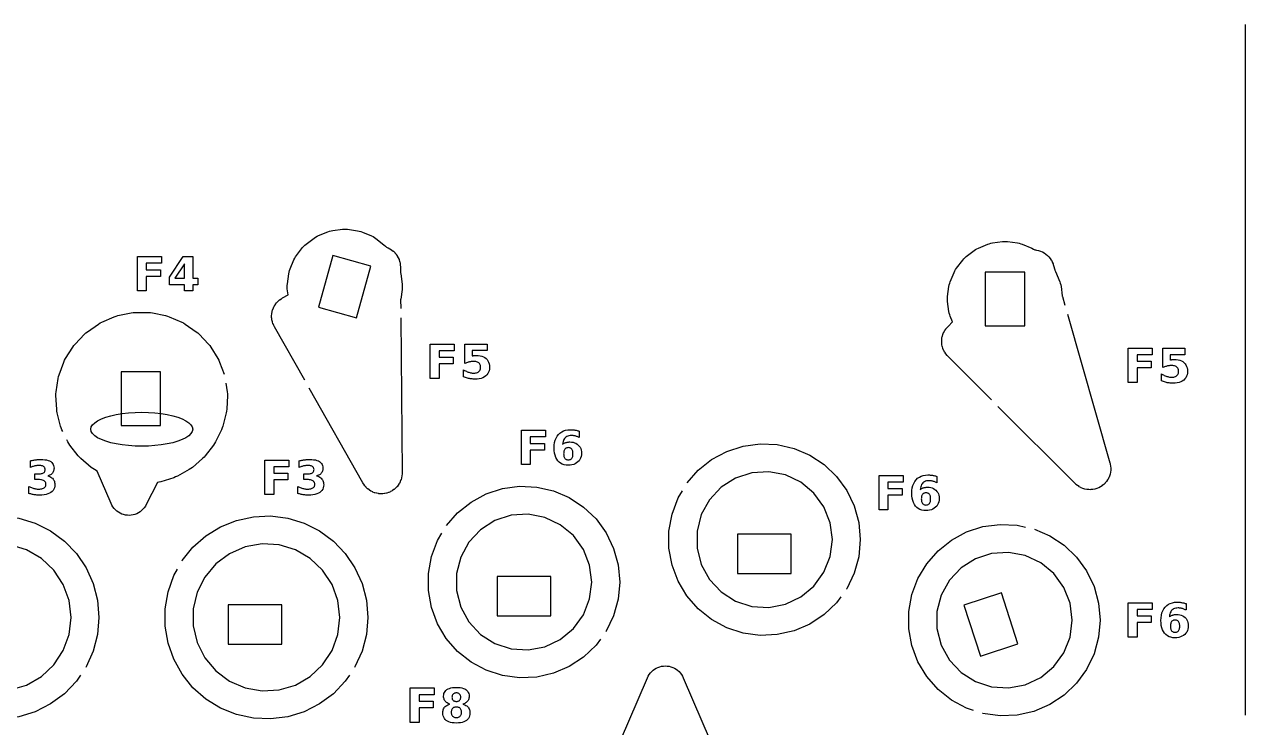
# Model space of a CAD drawing. Header units: millimetres. Extents: x 0 to 300, y 0 to 300.
# Drawn here: x 63.7 to 150, y 174.7 to 224.4 of the extents above; entities that cross this region are included whole.
import ezdxf

# ---------------------------------------------------------------- set-up
doc = ezdxf.new("R2010")
doc.units = ezdxf.units.MM
for name, color, linetype in [('CUT', 1, 'CONTINUOUS'), ('ENGRAVE', 5, 'CONTINUOUS'), ('SCORE', 7, 'CONTINUOUS')]:
    doc.layers.add(name, color=color, linetype=linetype)

msp = doc.modelspace()

# ---------------------------------------------------------------- linework, layer by layer
at = {"layer": 'CUT', "color": 1}
for points in [[(150, 175.6), (150, 224.4)], [(83.5188, 199.2549), (81.3811, 203.0245), (81.3501, 203.0824), (81.3301, 203.122), (81.2769, 203.242), (81.2721, 203.2544), (81.2308, 203.379), (81.2273, 203.3919), (81.1984, 203.5199), (81.1962, 203.5331), (81.18, 203.6633), (81.179, 203.6766), (81.1758, 203.8079), (81.1761, 203.8212), (81.1857, 203.9521), (81.1873, 203.9653), (81.2097, 204.0947), (81.2126, 204.1077), (81.2475, 204.2342), (81.2517, 204.2469), (81.2989, 204.3694), (81.3043, 204.3816), (81.3633, 204.4988), (81.3698, 204.5105), (81.44, 204.6214), (81.4477, 204.6323), (81.5284, 204.7358), (81.5371, 204.7459), (81.6276, 204.841), (81.6372, 204.8502), (81.7366, 204.936), (81.7471, 204.9442), (81.8544, 205.0199), (81.8918, 205.0436), (81.9481, 205.0774), (82.3386, 205.2988), (82.2858, 205.7254), (82.2764, 205.8433), (82.2773, 205.9633), (82.2886, 206.0811), (82.386, 206.7795), (82.4074, 206.8959), (82.4394, 207.0115), (82.4807, 207.1224), (82.7556, 207.7718), (82.8064, 207.8786), (82.8672, 207.982), (82.9358, 208.0784), (83.3694, 208.6346), (83.4461, 208.7246), (83.5316, 208.8088), (83.6228, 208.8841), (84.1856, 209.3091), (84.283, 209.3762), (84.3874, 209.4354), (84.495, 209.4846), (85.1486, 209.7494), (85.2601, 209.789), (85.3762, 209.8192), (85.4929, 209.8388), (86.1927, 209.9255), (86.3107, 209.9349), (86.4306, 209.9339), (86.5484, 209.9227), (87.2468, 209.8253), (87.3632, 209.8038), (87.4788, 209.7719), (87.5897, 209.7306), (88.2391, 209.4557), (88.3459, 209.4049), (88.4494, 209.3441), (88.5458, 209.2755), (89.1131, 208.8331), (89.2215, 208.7389), (89.3008, 208.6538), (89.3339, 208.6408), (89.3943, 208.6152), (89.412, 208.6072), (89.5298, 208.5469), (89.5414, 208.5402), (89.6526, 208.4685), (89.6635, 208.4607), (89.7671, 208.3784), (89.7772, 208.3695), (89.8721, 208.2774), (89.8813, 208.2675), (89.9667, 208.1665), (89.9748, 208.1558), (90.0498, 208.0468), (90.0569, 208.0354), (90.1207, 207.9195), (90.1266, 207.9074), (90.1787, 207.7858), (90.1833, 207.7732), (90.2231, 207.647), (90.2265, 207.634), (90.2537, 207.5045), (90.2558, 207.4913), (90.27, 207.3597), (90.2726, 207.3151), (90.2748, 207.249), (90.2776, 206.93), (90.279, 206.9049), (90.2875, 206.8488), (90.2963, 206.7978), (90.3928, 206.0186), (90.4022, 205.9006), (90.4013, 205.7807), (90.39, 205.6629), (90.2975, 204.9996), (90.2955, 204.98), (90.2949, 204.9602), (90.3005, 204.3263)], [(132.0433, 197.8708), (128.9789, 200.9351), (128.9337, 200.9826), (128.9039, 201.0155), (128.8206, 201.117), (128.8126, 201.1277), (128.7397, 201.2368), (128.7329, 201.2483), (128.671, 201.364), (128.6653, 201.3761), (128.6151, 201.4974), (128.6106, 201.5099), (128.5725, 201.6355), (128.5692, 201.6485), (128.5436, 201.7772), (128.5417, 201.7904), (128.5288, 201.921), (128.5281, 201.9344), (128.5281, 202.0656), (128.5288, 202.079), (128.5417, 202.2096), (128.5436, 202.2228), (128.5692, 202.3515), (128.5725, 202.3645), (128.6106, 202.4901), (128.6151, 202.5026), (128.6653, 202.6239), (128.671, 202.636), (128.7329, 202.7517), (128.7397, 202.7632), (128.8126, 202.8723), (128.8206, 202.883), (128.9039, 202.9845), (128.9337, 203.0174), (128.9789, 203.0649), (129.2964, 203.3823), (129.1319, 203.7794), (129.0914, 203.8906), (129.0604, 204.0065), (129.0398, 204.123), (128.9478, 204.8221), (128.9375, 204.94), (128.9375, 205.06), (128.9478, 205.1779), (129.0398, 205.877), (129.0604, 205.9935), (129.0914, 206.1094), (129.1319, 206.2206), (129.4017, 206.8721), (129.4517, 206.9793), (129.5117, 207.0832), (129.5796, 207.1801), (130.0089, 207.7396), (130.0849, 207.8302), (130.1698, 207.9151), (130.2604, 207.9911), (130.8199, 208.4204), (130.9168, 208.4883), (131.0207, 208.5483), (131.1279, 208.5983), (131.7794, 208.8681), (131.8906, 208.9086), (132.0065, 208.9396), (132.123, 208.9602), (132.8221, 209.0522), (132.94, 209.0625), (133.06, 209.0625), (133.1779, 209.0522), (133.877, 208.9602), (133.9935, 208.9396), (134.1094, 208.9086), (134.2206, 208.8681), (134.8852, 208.5928), (135.0148, 208.5309), (135.1139, 208.4699), (135.1493, 208.4662), (135.2143, 208.4577), (135.2335, 208.4547), (135.3631, 208.4279), (135.3761, 208.4245), (135.5023, 208.385), (135.5149, 208.3804), (135.6367, 208.3286), (135.6488, 208.3228), (135.7648, 208.2592), (135.7763, 208.2522), (135.8855, 208.1775), (135.8962, 208.1694), (135.9975, 208.0843), (136.0073, 208.0751), (136.0997, 207.9804), (136.1086, 207.9704), (136.1912, 207.867), (136.199, 207.8561), (136.271, 207.7451), (136.2778, 207.7335), (136.3384, 207.6159), (136.344, 207.6037), (136.3927, 207.4807), (136.4071, 207.4383), (136.4268, 207.3752), (136.5145, 207.0685), (136.5225, 207.0446), (136.5456, 206.9928), (136.5677, 206.946), (136.8681, 206.2206), (136.9086, 206.1094), (136.9396, 205.9935), (136.9602, 205.877), (137.0476, 205.2131), (137.0509, 205.1936), (137.0556, 205.1744), (137.2298, 204.5648)], [(66.4288, 195.6332), (66.3635, 195.7662), (66.3094, 195.8924), (66.2682, 196.0235), (66.0292, 196.9465), (66.0016, 197.0811), (65.9877, 197.2178), (65.9394, 198.17), (65.9394, 198.3074), (65.9533, 198.444), (66.0977, 199.3865), (66.1253, 199.5211), (66.1665, 199.6521), (66.4976, 200.5462), (66.5518, 200.6725), (66.6184, 200.7926), (67.1228, 201.6017), (67.2013, 201.7145), (67.2908, 201.8187), (67.9476, 202.5098), (68.0472, 202.6044), (68.1559, 202.6885), (68.9384, 203.2332), (69.055, 203.3059), (69.1783, 203.3664), (70.0545, 203.7424), (70.1833, 203.7901), (70.3164, 203.8245), (71.2503, 204.0165), (71.3861, 204.0373), (71.5233, 204.0442), (72.4767, 204.0442), (72.6139, 204.0373), (72.7497, 204.0165), (73.6836, 203.8245), (73.8167, 203.7901), (73.9455, 203.7424), (74.8217, 203.3664), (74.945, 203.3059), (75.0616, 203.2332), (75.8441, 202.6885), (75.9528, 202.6044), (76.0524, 202.5098), (76.7092, 201.8187), (76.7987, 201.7145), (76.8772, 201.6017), (77.3816, 200.7926), (77.4482, 200.6725), (77.5024, 200.5462), (77.8164, 199.6985)], [(90.3062, 203.6763), (90.4022, 192.7513), (90.4012, 192.6861), (90.3994, 192.642), (90.3879, 192.5121), (90.386, 192.499), (90.3619, 192.3708), (90.3588, 192.3579), (90.3222, 192.2326), (90.3179, 192.2201), (90.2693, 192.099), (90.2638, 192.087), (90.2037, 191.9712), (90.197, 191.9597), (90.1259, 191.8504), (90.1181, 191.8396), (90.0367, 191.7377), (90.0279, 191.7278), (89.9369, 191.6343), (89.9272, 191.6252), (89.8275, 191.5411), (89.817, 191.533), (89.7096, 191.4589), (89.6983, 191.4519), (89.5843, 191.3887), (89.5724, 191.3828), (89.4526, 191.331), (89.4402, 191.3263), (89.316, 191.2864), (89.3032, 191.2829), (89.1757, 191.2553), (89.1627, 191.2531), (89.0331, 191.238), (89.0198, 191.2371), (88.8894, 191.2347), (88.8762, 191.2351), (88.7461, 191.2455), (88.733, 191.2471), (88.6045, 191.2701), (88.5916, 191.273), (88.466, 191.3084), (88.4534, 191.3126), (88.3319, 191.36), (88.3198, 191.3654), (88.2035, 191.4244), (88.1919, 191.431), (88.0819, 191.5011), (88.0711, 191.5087), (87.9684, 191.5892), (87.9584, 191.5979), (87.864, 191.688), (87.8549, 191.6976), (87.7697, 191.7964), (87.7616, 191.8069), (87.6865, 191.9135), (87.6629, 191.9508), (87.6293, 192.0068), (83.8395, 198.6895)], [(137.4084, 203.9398), (140.4098, 193.4348), (140.4262, 193.3717), (140.4362, 193.3287), (140.4597, 193.2004), (140.4614, 193.1873), (140.4722, 193.0572), (140.4727, 193.044), (140.4708, 192.9136), (140.47, 192.9003), (140.4554, 192.7707), (140.4533, 192.7576), (140.4261, 192.63), (140.4227, 192.6172), (140.3833, 192.4928), (140.3787, 192.4804), (140.3273, 192.3605), (140.3215, 192.3485), (140.2587, 192.2342), (140.2518, 192.2229), (140.1781, 192.1152), (140.1701, 192.1047), (140.0863, 192.0047), (140.0773, 191.9949), (139.9842, 191.9036), (139.9743, 191.8948), (139.8727, 191.8129), (139.862, 191.8051), (139.7529, 191.7335), (139.7415, 191.7268), (139.6259, 191.6662), (139.6139, 191.6606), (139.493, 191.6116), (139.4805, 191.6072), (139.3554, 191.5702), (139.3425, 191.567), (139.2144, 191.5423), (139.2013, 191.5405), (139.0714, 191.5284), (139.0582, 191.5278), (138.9277, 191.5284), (138.9145, 191.5291), (138.7847, 191.5425), (138.7716, 191.5445), (138.6437, 191.5704), (138.6309, 191.5736), (138.5061, 191.6119), (138.4937, 191.6164), (138.3733, 191.6666), (138.3613, 191.6723), (138.2463, 191.734), (138.235, 191.7408), (138.1266, 191.8134), (138.1159, 191.8214), (138.0152, 191.9042), (137.9825, 191.9338), (137.9352, 191.9788), (132.5029, 197.4112)], [(77.9517, 199.0645), (78.0467, 198.444), (78.0606, 198.3074), (78.0606, 198.17), (78.0123, 197.2178), (77.9984, 197.0811), (77.9708, 196.9465), (77.7318, 196.0235), (77.6906, 195.8924), (77.6365, 195.7662), (77.2166, 194.9102), (77.1499, 194.79), (77.0714, 194.6773), (76.4878, 193.9233), (76.3983, 193.8191), (76.2987, 193.7244), (75.5753, 193.1034), (75.4667, 193.0193), (75.3501, 192.9466), (74.5165, 192.4839), (74.3931, 192.4234), (74.2643, 192.3757), (73.3546, 192.0903), (73.2216, 192.0558), (73.2038, 192.0531), (73.2039, 192.0526), (73.1024, 192.0371), (72.3198, 190.4718), (72.254, 190.3551), (72.176, 190.2439), (72.0873, 190.1409), (71.989, 190.0472), (71.8819, 189.9637), (71.7671, 189.8911), (71.6456, 189.8302), (71.5188, 189.7816), (71.3877, 189.7458), (71.2538, 189.723), (71.1183, 189.7136), (70.9825, 189.7176), (70.8478, 189.7349), (70.7154, 189.7655), (70.5867, 189.809), (70.463, 189.865), (70.3453, 189.9329), (70.2349, 190.0121), (70.1329, 190.1018), (70.0402, 190.2011), (69.9578, 190.3091), (69.8865, 190.4247), (69.8277, 190.5451), (68.8474, 192.8323), (68.8445, 192.8382), (68.8389, 192.8417), (68.6499, 192.9466), (68.5333, 193.0193), (68.4247, 193.1034), (67.7013, 193.7244), (67.6017, 193.8191), (67.5122, 193.9233), (66.9286, 194.6773), (66.8501, 194.79), (66.7834, 194.9102), (66.715, 195.0496)], [(110.5395, 192.0063), (111.3178, 192.8972), (112.2675, 193.6545), (113.3371, 194.2301), (114.4924, 194.6054), (115.696, 194.7685), (116.9095, 194.714), (118.0937, 194.4437), (119.2106, 193.9663), (120.2243, 193.2971), (121.1023, 192.4577), (121.8163, 191.475), (122.3433, 190.3807), (122.6664, 189.2098), (122.7753, 188), (122.6664, 186.7902), (122.3433, 185.6193), (121.8163, 184.525), (121.7894, 184.488)], [(93.5395, 189.0063), (94.3178, 189.8972), (95.2675, 190.6545), (96.3371, 191.2301), (97.4924, 191.6054), (98.696, 191.7685), (99.9095, 191.714), (101.0937, 191.4437), (102.2106, 190.9663), (103.2243, 190.2971), (104.1023, 189.4577), (104.8163, 188.475), (105.3433, 187.3807), (105.6664, 186.2098), (105.7753, 185), (105.6664, 183.7902), (105.3433, 182.6193), (104.8163, 181.525), (104.7894, 181.488)], [(121.4073, 183.9621), (121.1023, 183.5423), (120.2243, 182.7029), (119.2106, 182.0337), (118.0937, 181.5563), (116.9095, 181.286), (115.696, 181.2315), (114.4924, 181.3946), (113.3371, 181.7699), (112.2675, 182.3455), (111.3178, 183.1028), (110.5187, 184.0176), (109.8957, 185.0603), (109.4689, 186.1975), (109.252, 187.3927), (109.252, 188.6073), (109.4689, 189.8025), (109.8957, 190.9397), (110.2015, 191.4516)], [(55.8395, 186.4898), (55.8552, 186.518), (56.6198, 187.4648), (57.5333, 188.2689), (58.5697, 188.907), (59.6989, 189.3608), (60.8886, 189.6172), (62.1045, 189.6688), (63.3117, 189.5142), (64.4753, 189.1579), (65.562, 188.61), (66.5405, 187.8863), (67.3826, 187.0076), (68.0641, 185.9993), (68.5654, 184.8904), (68.8721, 183.7126), (68.9753, 182.5), (68.8721, 181.2874), (68.5654, 180.1096), (68.0641, 179.0007), (68.0412, 178.9667)], [(74.8395, 186.4898), (74.8552, 186.518), (75.6198, 187.4648), (76.5333, 188.2689), (77.5697, 188.907), (78.6989, 189.3608), (79.8886, 189.6172), (81.1045, 189.6688), (82.3117, 189.5142), (83.4753, 189.1579), (84.562, 188.61), (85.5405, 187.8863), (86.3826, 187.0076), (87.0641, 185.9993), (87.5654, 184.8904), (87.8721, 183.7126), (87.9753, 182.5), (87.8721, 181.2874), (87.5654, 180.1096), (87.0641, 179.0007), (87.0412, 178.9667)], [(130.7818, 175.9186), (130.2882, 176.0789), (129.2186, 176.6545), (128.2689, 177.4119), (127.4697, 178.3266), (126.8467, 179.3693), (126.4199, 180.5065), (126.203, 181.7017), (126.203, 182.9164), (126.4199, 184.1115), (126.8467, 185.2487), (127.4697, 186.2914), (128.2689, 187.2062), (129.2186, 187.9635), (130.2882, 188.5391), (131.4434, 188.9144), (132.6471, 189.0775), (133.8605, 189.023), (134.4419, 188.8903)], [(104.4073, 180.9621), (104.1023, 180.5423), (103.2243, 179.7029), (102.2106, 179.0337), (101.0937, 178.5563), (99.9095, 178.286), (98.696, 178.2315), (97.4924, 178.3946), (96.3371, 178.7699), (95.2675, 179.3455), (94.3178, 180.1028), (93.5187, 181.0176), (92.8957, 182.0603), (92.4689, 183.1975), (92.252, 184.3927), (92.252, 185.6073), (92.4689, 186.8025), (92.8957, 187.9397), (93.2015, 188.4516)], [(135.0739, 188.7403), (136.1617, 188.2753), (137.1754, 187.6062), (138.0533, 186.7668), (138.7673, 185.7841), (139.2943, 184.6897), (139.6175, 183.5188), (139.7264, 182.309), (139.6175, 181.0992), (139.2943, 179.9283), (138.7673, 178.834), (138.0533, 177.8513), (137.1754, 177.0119), (136.1617, 176.3427), (135.0447, 175.8653), (133.8605, 175.595), (132.6471, 175.5405), (131.4434, 175.7036), (131.4, 175.7177)], [(67.6772, 178.4282), (67.3826, 177.9924), (66.5405, 177.1137), (65.562, 176.39), (64.4753, 175.8421), (63.3117, 175.4858), (62.1045, 175.3312), (60.8886, 175.3828), (59.6989, 175.6392), (58.5697, 176.093), (57.5333, 176.7311), (56.6198, 177.5352), (55.8552, 178.482), (55.2617, 179.5445), (54.8563, 180.692), (54.6506, 181.8915), (54.6506, 183.1085), (54.8563, 184.308), (55.2617, 185.4555), (55.5225, 185.9224)], [(86.6772, 178.4282), (86.3826, 177.9924), (85.5405, 177.1137), (84.562, 176.39), (83.4753, 175.8421), (82.3117, 175.4858), (81.1045, 175.3312), (79.8886, 175.3828), (78.6989, 175.6392), (77.5697, 176.093), (76.5333, 176.7311), (75.6198, 177.5352), (74.8552, 178.482), (74.2617, 179.5445), (73.8563, 180.692), (73.6506, 181.8915), (73.6506, 183.1085), (73.8563, 184.308), (74.2617, 185.4555), (74.5225, 185.9224)], [(105.18, 172.2771), (107.7369, 178.2431), (107.7946, 178.3616), (107.8645, 178.4754), (107.9451, 178.5819), (108.0356, 178.68), (108.1352, 178.769), (108.243, 178.8478), (108.358, 178.9158), (108.4789, 178.9724), (108.6048, 179.0169), (108.7345, 179.049), (108.8666, 179.0684), (109, 179.0749), (109.1334, 179.0684), (109.2655, 179.049), (109.3952, 179.0169), (109.5211, 178.9724), (109.642, 178.9158), (109.757, 178.8478), (109.8648, 178.769), (109.9644, 178.68), (110.0549, 178.5819), (110.1355, 178.4754), (110.2054, 178.3616), (110.2631, 178.2431), (112.82, 172.2771)]]:
    msp.add_lwpolyline(points, dxfattribs=at)
for points in [[(84.4901, 204.4168), (87.1794, 203.6739), (88.1885, 207.3271), (85.4992, 208.07), (84.4901, 204.4168)], [(131.605, 203.105), (134.395, 203.105), (134.395, 206.895), (131.605, 206.895), (131.605, 203.105)], [(73.3231, 199.8491), (70.5331, 199.8491), (70.5331, 196.0591), (73.3231, 196.0591), (73.3231, 199.8491)], [(117.895, 185.605), (117.895, 188.395), (114.105, 188.395), (114.105, 185.605), (117.895, 185.605)], [(100.895, 182.605), (100.895, 185.395), (97.105, 185.395), (97.105, 182.605), (100.895, 182.605)], [(131.2589, 179.7667), (133.9123, 180.6288), (132.7411, 184.2333), (130.0877, 183.3712), (131.2589, 179.7667)], [(81.895, 180.605), (81.895, 183.395), (78.105, 183.395), (78.105, 180.605), (81.895, 180.605)]]:
    msp.add_lwpolyline(points, close=True, dxfattribs=at)
at = {"layer": 'ENGRAVE', "color": 5}
for points in [[(73.3862, 207.9967), (73.3862, 207.5231), (72.3217, 207.5231), (72.3217, 207.0706), (73.3227, 207.0706), (73.3227, 206.597), (72.3217, 206.597), (72.3217, 205.5667), (71.6951, 205.5667), (71.6951, 207.9967), (73.3862, 207.9967)], [(75.6191, 206.4635), (75.9658, 206.4635), (75.9658, 206.0094), (75.6191, 206.0094), (75.6191, 205.5667), (75.0266, 205.5667), (75.0266, 206.0094), (73.9492, 206.0094), (73.9492, 206.5465), (74.9225, 207.9967), (75.6191, 207.9967), (75.6191, 206.4635)], [(75.0266, 206.4635), (75.0266, 207.4807), (74.3398, 206.4635), (75.0266, 206.4635)], [(94.0743, 201.8148), (94.0743, 201.3412), (93.0098, 201.3412), (93.0098, 200.8887), (94.0108, 200.8887), (94.0108, 200.4151), (93.0098, 200.4151), (93.0098, 199.3848), (92.3832, 199.3848), (92.3832, 201.8148), (94.0743, 201.8148)], [(96.3984, 201.8148), (96.3984, 201.3542), (95.3404, 201.3542), (95.3404, 200.9782), (95.3643, 200.9845), (95.3883, 200.9902), (95.4122, 200.9955), (95.4363, 201.0003), (95.4603, 201.0046), (95.4845, 201.0083), (95.5088, 201.0116), (95.5334, 201.0142), (95.5583, 201.0163), (95.5836, 201.0177), (95.6091, 201.0186), (95.635, 201.0189), (95.7777, 201.0127), (95.9094, 200.9942), (96.0301, 200.9634), (96.1399, 200.9202), (96.2388, 200.8646), (96.3268, 200.7967), (96.4023, 200.7178), (96.4642, 200.6292), (96.5123, 200.5308), (96.5467, 200.4228), (96.5673, 200.305), (96.5742, 200.1774), (96.5667, 200.0509), (96.5442, 199.9338), (96.5068, 199.8263), (96.4544, 199.7282), (96.3871, 199.6396), (96.3048, 199.5606), (96.2092, 199.4924), (96.102, 199.4367), (95.9831, 199.3933), (95.8527, 199.3624), (95.7106, 199.3438), (95.5569, 199.3376), (95.4881, 199.3387), (95.4195, 199.342), (95.3512, 199.3476), (95.2831, 199.3553), (95.2152, 199.3653), (95.1476, 199.3775), (95.0801, 199.3919), (95.0127, 199.4087), (94.9455, 199.4277), (94.8785, 199.4491), (94.8115, 199.4728), (94.7447, 199.4987), (94.7447, 199.9919), (94.8103, 199.9555), (94.8748, 199.9223), (94.9382, 199.8922), (95.0004, 199.8653), (95.0615, 199.8416), (95.1215, 199.821), (95.1804, 199.8036), (95.2381, 199.7893), (95.2946, 199.7783), (95.3501, 199.7704), (95.4044, 199.7656), (95.4576, 199.764), (95.5309, 199.7671), (95.5988, 199.7764), (95.6613, 199.7919), (95.7184, 199.8136), (95.7701, 199.8414), (95.8165, 199.8755), (95.8565, 199.9149), (95.8893, 199.9586), (95.9148, 200.0067), (95.933, 200.0593), (95.9439, 200.1162), (95.9475, 200.1774), (95.9439, 200.2392), (95.933, 200.2964), (95.9148, 200.3491), (95.8893, 200.3973), (95.8565, 200.441), (95.8165, 200.4802), (95.7701, 200.514), (95.7184, 200.5417), (95.6613, 200.5632), (95.5988, 200.5785), (95.5309, 200.5878), (95.4576, 200.5908), (95.4121, 200.5899), (95.3656, 200.587), (95.318, 200.5821), (95.2695, 200.5753), (95.22, 200.5665), (95.1695, 200.5559), (95.1179, 200.5431), (95.065, 200.5283), (95.0108, 200.5113), (94.9554, 200.4922), (94.8987, 200.471), (94.8408, 200.4476), (94.8408, 201.8148), (96.3984, 201.8148)], [(143.3947, 201.5252), (143.3947, 201.0516), (142.3303, 201.0516), (142.3303, 200.5991), (143.3313, 200.5991), (143.3313, 200.1254), (142.3303, 200.1254), (142.3303, 199.0952), (141.7037, 199.0952), (141.7037, 201.5252), (143.3947, 201.5252)], [(145.7188, 201.5252), (145.7188, 201.0646), (144.6609, 201.0646), (144.6609, 200.6886), (144.6848, 200.6949), (144.7087, 200.7006), (144.7327, 200.7059), (144.7567, 200.7107), (144.7808, 200.7149), (144.8049, 200.7187), (144.8292, 200.7219), (144.8539, 200.7246), (144.8788, 200.7266), (144.904, 200.7281), (144.9296, 200.729), (144.9555, 200.7293), (145.0981, 200.7231), (145.2298, 200.7046), (145.3506, 200.6737), (145.4604, 200.6305), (145.5593, 200.575), (145.6472, 200.5071), (145.7228, 200.4282), (145.7847, 200.3396), (145.8328, 200.2412), (145.8671, 200.1331), (145.8877, 200.0153), (145.8946, 199.8878), (145.8871, 199.7613), (145.8647, 199.6442), (145.8273, 199.5367), (145.7749, 199.4386), (145.7076, 199.35), (145.6252, 199.271), (145.5296, 199.2028), (145.4224, 199.1471), (145.3036, 199.1037), (145.1731, 199.0728), (145.0311, 199.0542), (144.8774, 199.048), (144.8086, 199.0491), (144.74, 199.0524), (144.6717, 199.0579), (144.6036, 199.0657), (144.5357, 199.0757), (144.468, 199.0879), (144.4005, 199.1023), (144.3332, 199.119), (144.266, 199.1381), (144.1989, 199.1595), (144.132, 199.1831), (144.0652, 199.2091), (144.0652, 199.7023), (144.1308, 199.6659), (144.1953, 199.6326), (144.2587, 199.6026), (144.3209, 199.5757), (144.382, 199.5519), (144.442, 199.5314), (144.5008, 199.514), (144.5585, 199.4997), (144.6151, 199.4886), (144.6706, 199.4807), (144.7249, 199.476), (144.7781, 199.4744), (144.8513, 199.4775), (144.9192, 199.4868), (144.9817, 199.5023), (145.0389, 199.524), (145.0906, 199.5518), (145.137, 199.5859), (145.177, 199.6253), (145.2098, 199.669), (145.2352, 199.7171), (145.2534, 199.7696), (145.2643, 199.8265), (145.268, 199.8878), (145.2643, 199.9496), (145.2534, 200.0068), (145.2352, 200.0595), (145.2098, 200.1077), (145.177, 200.1514), (145.137, 200.1906), (145.0906, 200.2244), (145.0389, 200.252), (144.9817, 200.2736), (144.9192, 200.2889), (144.8513, 200.2982), (144.7781, 200.3012), (144.7325, 200.3003), (144.686, 200.2973), (144.6385, 200.2925), (144.59, 200.2857), (144.5405, 200.2769), (144.49, 200.2662), (144.4384, 200.2535), (144.3855, 200.2387), (144.3313, 200.2217), (144.2759, 200.2026), (144.2192, 200.1814), (144.1612, 200.158), (144.1612, 201.5252), (145.7188, 201.5252)], [(72, 194.6), (71.5301, 194.6103), (71.0683, 194.6409), (70.6223, 194.6913), (70.2, 194.7608), (69.8085, 194.848), (69.4544, 194.9515), (69.1439, 195.0695), (68.8823, 195.2), (68.674, 195.3408), (68.5227, 195.4894), (68.4308, 195.6434), (68.4, 195.8), (68.4308, 195.9566), (68.5227, 196.1106), (68.674, 196.2592), (68.8823, 196.4), (69.1439, 196.5305), (69.4544, 196.6485), (69.8085, 196.752), (70.2, 196.8392), (70.6223, 196.9087), (71.0683, 196.9591), (71.5301, 196.9897), (72, 197), (72.4699, 196.9897), (72.9317, 196.9591), (73.3777, 196.9087), (73.8, 196.8392), (74.1915, 196.752), (74.5456, 196.6485), (74.8561, 196.5305), (75.1177, 196.4), (75.326, 196.2592), (75.4773, 196.1106), (75.5692, 195.9566), (75.6, 195.8), (75.5692, 195.6434), (75.4773, 195.4894), (75.326, 195.3408), (75.1177, 195.2), (74.8561, 195.0695), (74.5456, 194.9515), (74.1915, 194.848), (73.8, 194.7608), (73.3777, 194.6913), (72.9317, 194.6409), (72.4699, 194.6103), (72, 194.6)], [(100.5213, 195.7268), (100.5213, 195.2531), (99.4569, 195.2531), (99.4569, 194.8007), (100.4579, 194.8007), (100.4579, 194.327), (99.4569, 194.327), (99.4569, 193.2968), (98.8303, 193.2968), (98.8303, 195.7268), (100.5213, 195.7268)], [(102.8644, 195.2374), (102.8143, 195.2586), (102.7653, 195.2777), (102.7172, 195.2947), (102.6702, 195.3096), (102.6241, 195.3223), (102.5787, 195.333), (102.5337, 195.3417), (102.489, 195.3485), (102.4447, 195.3534), (102.4007, 195.3563), (102.3572, 195.3573), (102.2673, 195.353), (102.1843, 195.34), (102.1081, 195.3184), (102.0389, 195.2882), (101.9765, 195.2494), (101.921, 195.2019), (101.8725, 195.1459), (101.8313, 195.0815), (101.7973, 195.0088), (101.7705, 194.9277), (101.751, 194.8383), (101.7387, 194.7404), (101.775, 194.7659), (101.8123, 194.7892), (101.8506, 194.8102), (101.8899, 194.829), (101.9301, 194.8457), (101.9714, 194.8601), (102.0138, 194.8722), (102.0575, 194.8822), (102.1024, 194.89), (102.1486, 194.8955), (102.1961, 194.8988), (102.2449, 194.8999), (102.3651, 194.8939), (102.4773, 194.8757), (102.5816, 194.8454), (102.6778, 194.803), (102.766, 194.7485), (102.8463, 194.6818), (102.9161, 194.6054), (102.9733, 194.5214), (103.0178, 194.43), (103.0495, 194.331), (103.0686, 194.2245), (103.0749, 194.1106), (103.0678, 193.9847), (103.0465, 193.8674), (103.011, 193.7588), (102.9614, 193.6588), (102.8975, 193.5675), (102.8194, 193.4847), (102.7294, 193.4129), (102.6297, 193.3541), (102.5203, 193.3083), (102.4013, 193.2757), (102.2726, 193.2561), (102.1342, 193.2496), (101.9822, 193.2584), (101.8422, 193.2851), (101.714, 193.3295), (101.5978, 193.3917), (101.4934, 193.4717), (101.4009, 193.5694), (101.3216, 193.6834), (101.2567, 193.8123), (101.2062, 193.9561), (101.1702, 194.1148), (101.1485, 194.2883), (101.1413, 194.4768), (101.1498, 194.6703), (101.1751, 194.8496), (101.2172, 195.0145), (101.2762, 195.1651), (101.3521, 195.3013), (101.4449, 195.4232), (101.5523, 195.5284), (101.6723, 195.6145), (101.8048, 195.6814), (101.9498, 195.7292), (102.1073, 195.7579), (102.2774, 195.7675), (102.333, 195.7667), (102.3881, 195.7646), (102.4426, 195.7609), (102.4966, 195.7559), (102.55, 195.7494), (102.6029, 195.7414), (102.6555, 195.732), (102.7078, 195.7212), (102.76, 195.7089), (102.812, 195.6951), (102.8638, 195.6799), (102.9154, 195.6633), (102.9154, 195.2141), (102.8644, 195.2374)], [(102.0402, 194.4844), (101.9968, 194.4696), (101.958, 194.4489), (101.9238, 194.4223), (101.8941, 194.3897), (101.869, 194.3512), (101.8484, 194.3068), (101.8325, 194.2564), (101.821, 194.2002), (101.8142, 194.138), (101.8119, 194.0699), (101.8142, 194.0018), (101.821, 193.9396), (101.8325, 193.8833), (101.8484, 193.833), (101.869, 193.7885), (101.8941, 193.75), (101.9238, 193.7175), (101.958, 193.6908), (101.9968, 193.6701), (102.0402, 193.6553), (102.0882, 193.6464), (102.1407, 193.6434), (102.1937, 193.6464), (102.242, 193.6553), (102.2857, 193.6701), (102.3248, 193.6908), (102.3592, 193.7175), (102.3889, 193.75), (102.414, 193.7885), (102.4346, 193.833), (102.4505, 193.8833), (102.462, 193.9396), (102.4688, 194.0018), (102.4711, 194.0699), (102.4688, 194.138), (102.462, 194.2002), (102.4505, 194.2564), (102.4346, 194.3068), (102.414, 194.3512), (102.3889, 194.3897), (102.3592, 194.4223), (102.3248, 194.4489), (102.2857, 194.4696), (102.242, 194.4844), (102.1937, 194.4933), (102.1407, 194.4963), (102.0882, 194.4933), (102.0402, 194.4844)], [(65.4349, 192.4775), (65.507, 192.4485), (65.5725, 192.4144), (65.6315, 192.375), (65.6839, 192.3305), (65.7298, 192.2807), (65.7688, 192.226), (65.8008, 192.1665), (65.8256, 192.1023), (65.8434, 192.0333), (65.854, 191.9596), (65.8575, 191.8811), (65.8499, 191.7655), (65.8268, 191.6595), (65.7884, 191.5631), (65.7346, 191.4764), (65.6654, 191.3993), (65.5809, 191.3318), (65.4816, 191.2744), (65.3682, 191.2274), (65.2407, 191.1908), (65.0991, 191.1647), (64.9434, 191.149), (64.7736, 191.1438), (64.7112, 191.1447), (64.6487, 191.1472), (64.5862, 191.1513), (64.5236, 191.1572), (64.461, 191.1647), (64.3984, 191.1739), (64.3359, 191.1848), (64.2735, 191.1973), (64.2114, 191.2116), (64.1496, 191.2275), (64.0879, 191.245), (64.0265, 191.2643), (64.0265, 191.7477), (64.085, 191.7196), (64.1434, 191.6939), (64.2017, 191.6706), (64.2598, 191.6496), (64.3178, 191.6311), (64.3756, 191.615), (64.4332, 191.6013), (64.4905, 191.5901), (64.5475, 191.5814), (64.6042, 191.5752), (64.6606, 191.5715), (64.7166, 191.5702), (64.7964, 191.5726), (64.8697, 191.5798), (64.9365, 191.5918), (64.9969, 191.6086), (65.0508, 191.6302), (65.0983, 191.6565), (65.1388, 191.6873), (65.172, 191.7223), (65.1978, 191.7615), (65.2162, 191.8048), (65.2272, 191.8523), (65.2309, 191.9039), (65.2271, 191.957), (65.2158, 192.0056), (65.1969, 192.0498), (65.1705, 192.0895), (65.1365, 192.1247), (65.095, 192.1554), (65.0461, 192.1815), (64.99, 192.2028), (64.9268, 192.2195), (64.8563, 192.2313), (64.7787, 192.2384), (64.6938, 192.2408), (64.4432, 192.2408), (64.4432, 192.6445), (64.7068, 192.6445), (64.7822, 192.6465), (64.8508, 192.6527), (64.9127, 192.663), (64.968, 192.6774), (65.0165, 192.6959), (65.0584, 192.7185), (65.0937, 192.7454), (65.1226, 192.7765), (65.1451, 192.8119), (65.1611, 192.8516), (65.1707, 192.8956), (65.174, 192.9439), (65.1708, 192.9888), (65.1615, 193.0302), (65.1459, 193.0681), (65.124, 193.1024), (65.096, 193.1332), (65.0617, 193.1604), (65.0216, 193.1838), (64.9765, 193.2029), (64.9262, 193.2178), (64.8707, 193.2284), (64.8101, 193.2348), (64.7443, 193.2369), (64.6937, 193.236), (64.643, 193.2331), (64.5921, 193.2284), (64.541, 193.2217), (64.4897, 193.2132), (64.4383, 193.2027), (64.3868, 193.1904), (64.3354, 193.1763), (64.2841, 193.1604), (64.2328, 193.1427), (64.1817, 193.1232), (64.1307, 193.1018), (64.1307, 193.5608), (64.1924, 193.5774), (64.254, 193.5926), (64.3154, 193.6064), (64.3766, 193.6187), (64.4376, 193.6295), (64.4985, 193.6389), (64.5591, 193.6469), (64.6193, 193.6534), (64.6792, 193.6585), (64.7387, 193.6621), (64.7978, 193.6643), (64.8566, 193.665), (65.0078, 193.6607), (65.1458, 193.6477), (65.2706, 193.6261), (65.3821, 193.5959), (65.4804, 193.557), (65.5654, 193.5095), (65.6373, 193.4534), (65.6961, 193.3885), (65.7418, 193.3148), (65.7745, 193.2325), (65.7941, 193.1414), (65.8006, 193.0416), (65.7975, 192.9727), (65.7881, 192.908), (65.7725, 192.8477), (65.7507, 192.7917), (65.7226, 192.7399), (65.6883, 192.6925), (65.6479, 192.6494), (65.6015, 192.6108), (65.5491, 192.5767), (65.4908, 192.5471), (65.4265, 192.5219), (65.3562, 192.5012), (65.4349, 192.4775)], [(82.3902, 193.621), (82.3902, 193.1474), (81.3258, 193.1474), (81.3258, 192.6949), (82.3268, 192.6949), (82.3268, 192.2213), (81.3258, 192.2213), (81.3258, 191.191), (80.6992, 191.191), (80.6992, 193.621), (82.3902, 193.621)], [(84.4349, 192.4775), (84.507, 192.4485), (84.5725, 192.4144), (84.6315, 192.375), (84.6839, 192.3305), (84.7298, 192.2807), (84.7688, 192.226), (84.8008, 192.1665), (84.8256, 192.1023), (84.8434, 192.0333), (84.854, 191.9596), (84.8575, 191.8811), (84.8499, 191.7655), (84.8268, 191.6595), (84.7884, 191.5631), (84.7346, 191.4764), (84.6654, 191.3993), (84.5809, 191.3318), (84.4816, 191.2744), (84.3682, 191.2274), (84.2407, 191.1908), (84.0991, 191.1647), (83.9434, 191.149), (83.7736, 191.1438), (83.7112, 191.1447), (83.6487, 191.1472), (83.5862, 191.1513), (83.5236, 191.1572), (83.461, 191.1647), (83.3984, 191.1739), (83.3359, 191.1848), (83.2735, 191.1973), (83.2114, 191.2116), (83.1496, 191.2275), (83.0879, 191.245), (83.0265, 191.2643), (83.0265, 191.7477), (83.085, 191.7196), (83.1434, 191.6939), (83.2017, 191.6706), (83.2598, 191.6496), (83.3178, 191.6311), (83.3756, 191.615), (83.4332, 191.6013), (83.4905, 191.5901), (83.5475, 191.5814), (83.6042, 191.5752), (83.6606, 191.5715), (83.7166, 191.5702), (83.7964, 191.5726), (83.8697, 191.5798), (83.9365, 191.5918), (83.9969, 191.6086), (84.0508, 191.6302), (84.0983, 191.6565), (84.1388, 191.6873), (84.172, 191.7223), (84.1978, 191.7615), (84.2162, 191.8048), (84.2272, 191.8523), (84.2309, 191.9039), (84.2271, 191.957), (84.2158, 192.0056), (84.1969, 192.0498), (84.1705, 192.0895), (84.1365, 192.1247), (84.095, 192.1554), (84.0461, 192.1815), (83.99, 192.2028), (83.9268, 192.2195), (83.8563, 192.2313), (83.7787, 192.2384), (83.6938, 192.2408), (83.4432, 192.2408), (83.4432, 192.6445), (83.7068, 192.6445), (83.7822, 192.6465), (83.8508, 192.6527), (83.9127, 192.663), (83.968, 192.6774), (84.0165, 192.6959), (84.0584, 192.7185), (84.0937, 192.7454), (84.1226, 192.7765), (84.1451, 192.8119), (84.1611, 192.8516), (84.1707, 192.8956), (84.174, 192.9439), (84.1708, 192.9888), (84.1615, 193.0302), (84.1459, 193.0681), (84.124, 193.1024), (84.096, 193.1332), (84.0617, 193.1604), (84.0216, 193.1838), (83.9765, 193.2029), (83.9262, 193.2178), (83.8707, 193.2284), (83.8101, 193.2348), (83.7443, 193.2369), (83.6937, 193.236), (83.643, 193.2331), (83.5921, 193.2284), (83.541, 193.2217), (83.4897, 193.2132), (83.4383, 193.2027), (83.3868, 193.1904), (83.3354, 193.1763), (83.2841, 193.1604), (83.2328, 193.1427), (83.1817, 193.1232), (83.1307, 193.1018), (83.1307, 193.5608), (83.1924, 193.5774), (83.254, 193.5926), (83.3154, 193.6064), (83.3766, 193.6187), (83.4376, 193.6295), (83.4985, 193.6389), (83.5591, 193.6469), (83.6193, 193.6534), (83.6792, 193.6585), (83.7387, 193.6621), (83.7978, 193.6643), (83.8566, 193.665), (84.0078, 193.6607), (84.1458, 193.6477), (84.2706, 193.6261), (84.3821, 193.5959), (84.4804, 193.557), (84.5654, 193.5095), (84.6373, 193.4534), (84.6961, 193.3885), (84.7418, 193.3148), (84.7745, 193.2325), (84.7941, 193.1414), (84.8006, 193.0416), (84.7975, 192.9727), (84.7881, 192.908), (84.7725, 192.8477), (84.7507, 192.7917), (84.7226, 192.7399), (84.6883, 192.6925), (84.6479, 192.6494), (84.6015, 192.6108), (84.5491, 192.5767), (84.4908, 192.5471), (84.4265, 192.5219), (84.3562, 192.5012), (84.4349, 192.4775)], [(125.7957, 192.5282), (125.7957, 192.0546), (124.7312, 192.0546), (124.7312, 191.6021), (125.7322, 191.6021), (125.7322, 191.1285), (124.7312, 191.1285), (124.7312, 190.0982), (124.1046, 190.0982), (124.1046, 192.5282), (125.7957, 192.5282)], [(128.1387, 192.0389), (128.0887, 192.0601), (128.0396, 192.0792), (127.9915, 192.0962), (127.9445, 192.111), (127.8984, 192.1237), (127.853, 192.1344), (127.808, 192.1432), (127.7633, 192.15), (127.719, 192.1548), (127.6751, 192.1578), (127.6315, 192.1587), (127.5416, 192.1544), (127.4586, 192.1415), (127.3825, 192.1199), (127.3132, 192.0897), (127.2508, 192.0508), (127.1953, 192.0033), (127.1468, 191.9473), (127.1056, 191.8829), (127.0716, 191.8102), (127.0448, 191.7291), (127.0253, 191.6397), (127.013, 191.5419), (127.0493, 191.5673), (127.0866, 191.5906), (127.1249, 191.6117), (127.1642, 191.6305), (127.2045, 191.6471), (127.2457, 191.6615), (127.2881, 191.6737), (127.3318, 191.6837), (127.3768, 191.6914), (127.423, 191.6969), (127.4704, 191.7003), (127.5192, 191.7014), (127.6394, 191.6953), (127.7516, 191.6771), (127.8559, 191.6469), (127.9521, 191.6044), (128.0403, 191.5499), (128.1206, 191.4833), (128.1904, 191.4068), (128.2476, 191.3229), (128.2921, 191.2314), (128.3238, 191.1324), (128.3429, 191.026), (128.3492, 190.912), (128.3422, 190.7861), (128.3209, 190.6688), (128.2854, 190.5602), (128.2357, 190.4602), (128.1718, 190.3689), (128.0937, 190.2862), (128.0037, 190.2143), (127.904, 190.1555), (127.7946, 190.1098), (127.6756, 190.0771), (127.5469, 190.0575), (127.4085, 190.051), (127.2566, 190.0599), (127.1165, 190.0865), (126.9884, 190.1309), (126.8721, 190.1931), (126.7677, 190.2731), (126.6753, 190.3708), (126.5959, 190.4849), (126.531, 190.6138), (126.4806, 190.7576), (126.4445, 190.9162), (126.4229, 191.0898), (126.4157, 191.2782), (126.4241, 191.4718), (126.4494, 191.651), (126.4915, 191.8159), (126.5506, 191.9665), (126.6265, 192.1027), (126.7192, 192.2247), (126.8266, 192.3298), (126.9466, 192.4159), (127.0791, 192.4828), (127.2241, 192.5306), (127.3817, 192.5593), (127.5517, 192.5689), (127.6073, 192.5682), (127.6624, 192.566), (127.7169, 192.5624), (127.7709, 192.5573), (127.8243, 192.5508), (127.8772, 192.5428), (127.9298, 192.5334), (127.9821, 192.5226), (128.0343, 192.5103), (128.0863, 192.4966), (128.1381, 192.4814), (128.1897, 192.4647), (128.1897, 192.0155), (128.1387, 192.0389)], [(127.3145, 191.2859), (127.2712, 191.2711), (127.2324, 191.2503), (127.1981, 191.2237), (127.1684, 191.1911), (127.1433, 191.1526), (127.1228, 191.1082), (127.1068, 191.0579), (127.0954, 191.0016), (127.0885, 190.9394), (127.0862, 190.8713), (127.0885, 190.8032), (127.0954, 190.741), (127.1068, 190.6847), (127.1228, 190.6344), (127.1433, 190.59), (127.1684, 190.5515), (127.1981, 190.5189), (127.2324, 190.4922), (127.2712, 190.4715), (127.3145, 190.4567), (127.3625, 190.4478), (127.415, 190.4449), (127.468, 190.4478), (127.5164, 190.4567), (127.5601, 190.4715), (127.5991, 190.4922), (127.6335, 190.5189), (127.6632, 190.5515), (127.6883, 190.59), (127.7089, 190.6344), (127.7249, 190.6847), (127.7363, 190.741), (127.7431, 190.8032), (127.7454, 190.8713), (127.7431, 190.9394), (127.7363, 191.0016), (127.7249, 191.0579), (127.7089, 191.1082), (127.6883, 191.1526), (127.6632, 191.1911), (127.6335, 191.2237), (127.5991, 191.2503), (127.5601, 191.2711), (127.5164, 191.2859), (127.468, 191.2948), (127.415, 191.2977), (127.3625, 191.2948), (127.3145, 191.2859)], [(143.3981, 183.539), (143.3981, 183.0654), (142.3337, 183.0654), (142.3337, 182.6129), (143.3347, 182.6129), (143.3347, 182.1393), (142.3337, 182.1393), (142.3337, 181.109), (141.707, 181.109), (141.707, 183.539), (143.3981, 183.539)], [(145.7412, 183.0497), (145.6911, 183.0709), (145.6421, 183.09), (145.594, 183.107), (145.5469, 183.1218), (145.5009, 183.1346), (145.4555, 183.1453), (145.4104, 183.154), (145.3658, 183.1608), (145.3215, 183.1657), (145.2775, 183.1686), (145.2339, 183.1696), (145.1441, 183.1652), (145.061, 183.1523), (144.9849, 183.1307), (144.9156, 183.1005), (144.8533, 183.0616), (144.7977, 183.0141), (144.7493, 182.9581), (144.708, 182.8938), (144.674, 182.8211), (144.6473, 182.74), (144.6277, 182.6505), (144.6154, 182.5527), (144.6517, 182.5782), (144.689, 182.6014), (144.7273, 182.6225), (144.7666, 182.6413), (144.8069, 182.6579), (144.8482, 182.6723), (144.8906, 182.6845), (144.9343, 182.6945), (144.9792, 182.7022), (145.0254, 182.7078), (145.0729, 182.7111), (145.1216, 182.7122), (145.2419, 182.7061), (145.3541, 182.688), (145.4583, 182.6577), (145.5546, 182.6153), (145.6428, 182.5607), (145.723, 182.4941), (145.7929, 182.4177), (145.8501, 182.3337), (145.8945, 182.2422), (145.9263, 182.1433), (145.9454, 182.0368), (145.9517, 181.9228), (145.9446, 181.7969), (145.9233, 181.6797), (145.8878, 181.5711), (145.8381, 181.4711), (145.7743, 181.3797), (145.6962, 181.297), (145.6062, 181.2251), (145.5065, 181.1663), (145.3971, 181.1206), (145.2781, 181.0879), (145.1493, 181.0683), (145.011, 181.0618), (144.859, 181.0707), (144.719, 181.0974), (144.5908, 181.1418), (144.4746, 181.204), (144.3702, 181.2839), (144.2777, 181.3816), (144.1984, 181.4957), (144.1335, 181.6246), (144.083, 181.7684), (144.047, 181.9271), (144.0253, 182.1006), (144.0181, 182.289), (144.0265, 182.4826), (144.0518, 182.6618), (144.094, 182.8267), (144.153, 182.9773), (144.2289, 183.1136), (144.3217, 183.2355), (144.4291, 183.3407), (144.5491, 183.4267), (144.6816, 183.4937), (144.8266, 183.5415), (144.9841, 183.5702), (145.1542, 183.5797), (145.2098, 183.579), (145.2649, 183.5768), (145.3194, 183.5732), (145.3734, 183.5681), (145.4268, 183.5616), (145.4797, 183.5537), (145.5322, 183.5443), (145.5846, 183.5334), (145.6368, 183.5211), (145.6888, 183.5074), (145.7406, 183.4922), (145.7922, 183.4756), (145.7922, 183.0263), (145.7412, 183.0497)], [(144.917, 182.2967), (144.8736, 182.2819), (144.8348, 182.2612), (144.8006, 182.2345), (144.7709, 182.202), (144.7458, 182.1635), (144.7252, 182.119), (144.7092, 182.0687), (144.6978, 182.0124), (144.691, 181.9502), (144.6887, 181.8821), (144.691, 181.814), (144.6978, 181.7518), (144.7092, 181.6956), (144.7252, 181.6452), (144.7458, 181.6008), (144.7709, 181.5623), (144.8006, 181.5297), (144.8348, 181.5031), (144.8736, 181.4823), (144.917, 181.4675), (144.9649, 181.4587), (145.0175, 181.4557), (145.0705, 181.4587), (145.1188, 181.4675), (145.1625, 181.4823), (145.2016, 181.5031), (145.2359, 181.5297), (145.2657, 181.5623), (145.2908, 181.6008), (145.3113, 181.6452), (145.3273, 181.6956), (145.3387, 181.7518), (145.3456, 181.814), (145.3479, 181.8821), (145.3456, 181.9502), (145.3387, 182.0124), (145.3273, 182.0687), (145.3113, 182.119), (145.2908, 182.1635), (145.2657, 182.202), (145.2359, 182.2345), (145.2016, 182.2612), (145.1625, 182.2819), (145.1188, 182.2967), (145.0705, 182.3056), (145.0175, 182.3086), (144.9649, 182.3056), (144.917, 182.2967)], [(92.6592, 177.5153), (92.6592, 177.0416), (91.5947, 177.0416), (91.5947, 176.5892), (92.5957, 176.5892), (92.5957, 176.1155), (91.5947, 176.1155), (91.5947, 175.0853), (90.9681, 175.0853), (90.9681, 177.5153), (92.6592, 177.5153)], [(93.5815, 176.4638), (93.5289, 176.5), (93.4824, 176.5401), (93.4419, 176.5843), (93.4076, 176.6323), (93.3795, 176.6841), (93.3577, 176.7397), (93.3421, 176.7991), (93.3327, 176.8623), (93.3296, 176.9293), (93.336, 177.0278), (93.3551, 177.1181), (93.387, 177.2003), (93.4316, 177.2744), (93.489, 177.3403), (93.5591, 177.3981), (93.6416, 177.4473), (93.736, 177.4876), (93.8423, 177.5189), (93.9606, 177.5413), (94.0908, 177.5547), (94.2329, 177.5592), (94.3741, 177.5548), (94.5035, 177.5414), (94.6211, 177.5191), (94.727, 177.488), (94.8211, 177.4479), (94.9035, 177.3989), (94.9736, 177.3413), (95.031, 177.2755), (95.0756, 177.2013), (95.1075, 177.1189), (95.1266, 177.0283), (95.133, 176.9293), (95.1299, 176.8623), (95.1204, 176.7991), (95.1047, 176.7397), (95.0827, 176.6841), (95.0544, 176.6323), (95.0199, 176.5843), (94.9792, 176.5401), (94.9324, 176.5), (94.8797, 176.4638), (94.821, 176.4316), (94.7562, 176.4034), (94.6854, 176.3792), (94.7645, 176.354), (94.8369, 176.3241), (94.9025, 176.2895), (94.9614, 176.2501), (95.0135, 176.2059), (95.0589, 176.157), (95.0975, 176.1035), (95.129, 176.0455), (95.1535, 175.9831), (95.1711, 175.9161), (95.1816, 175.8447), (95.1851, 175.7688), (95.1784, 175.6533), (95.1584, 175.5476), (95.1251, 175.4517), (95.0784, 175.3656), (95.0184, 175.2893), (94.945, 175.2228), (94.8585, 175.1663), (94.7592, 175.1202), (94.647, 175.0842), (94.5218, 175.0586), (94.3838, 175.0432), (94.2329, 175.0381), (94.0815, 175.0432), (93.9429, 175.0586), (93.8173, 175.0842), (93.7045, 175.1202), (93.6046, 175.1663), (93.5176, 175.2228), (93.4437, 175.2893), (93.3833, 175.3656), (93.3363, 175.4517), (93.3028, 175.5476), (93.2826, 175.6533), (93.2759, 175.7688), (93.2794, 175.8447), (93.2899, 175.9161), (93.3074, 175.9831), (93.332, 176.0455), (93.3635, 176.1035), (93.402, 176.157), (93.4475, 176.2059), (93.4996, 176.2501), (93.5585, 176.2895), (93.6241, 176.3241), (93.6965, 176.354), (93.7756, 176.3792), (93.7048, 176.4034), (93.6401, 176.4316), (93.5815, 176.4638)], [(93.931, 176.7767), (93.9422, 176.7377), (93.9579, 176.7024), (93.978, 176.6708), (94.0026, 176.6429), (94.0314, 176.619), (94.064, 176.5995), (94.1005, 176.5843), (94.1408, 176.5734), (94.1849, 176.5669), (94.2329, 176.5647), (94.2799, 176.5669), (94.3232, 176.5734), (94.3627, 176.5843), (94.3986, 176.5995), (94.4307, 176.619), (94.4592, 176.6429), (94.4835, 176.6708), (94.5035, 176.7024), (94.519, 176.7377), (94.5301, 176.7767), (94.5367, 176.8194), (94.5389, 176.8658), (94.5367, 176.9123), (94.5301, 176.9549), (94.519, 176.9938), (94.5035, 177.029), (94.4835, 177.0604), (94.4592, 177.088), (94.4307, 177.1116), (94.3986, 177.131), (94.3627, 177.146), (94.3232, 177.1567), (94.2799, 177.1632), (94.2329, 177.1653), (94.1849, 177.1632), (94.1408, 177.1566), (94.1005, 177.1458), (94.064, 177.1306), (94.0314, 177.1111), (94.0026, 177.0872), (93.978, 177.0594), (93.9579, 177.0279), (93.9422, 176.9928), (93.931, 176.9541), (93.9243, 176.9118), (93.9221, 176.8658), (93.9243, 176.8194), (93.931, 176.7767)], [(94.0775, 176.1485), (94.0347, 176.1298), (93.9965, 176.1058), (93.9628, 176.0765), (93.9339, 176.0421), (93.9103, 176.0032), (93.892, 175.9597), (93.8788, 175.9115), (93.871, 175.8588), (93.8684, 175.8014), (93.871, 175.744), (93.8788, 175.6914), (93.892, 175.6433), (93.9103, 175.5999), (93.9339, 175.5612), (93.9628, 175.5271), (93.9965, 175.4981), (94.0347, 175.4742), (94.0775, 175.4557), (94.1248, 175.4425), (94.1766, 175.4346), (94.2329, 175.4319), (94.2887, 175.4346), (94.34, 175.4425), (94.3867, 175.4557), (94.429, 175.4742), (94.4667, 175.4981), (94.4999, 175.5271), (94.5282, 175.5612), (94.5514, 175.5999), (94.5694, 175.6433), (94.5823, 175.6914), (94.5901, 175.744), (94.5926, 175.8014), (94.5901, 175.8592), (94.5823, 175.9123), (94.5694, 175.9607), (94.5514, 176.0043), (94.5282, 176.0432), (94.4999, 176.0773), (94.4667, 176.1064), (94.429, 176.1302), (94.3867, 176.1487), (94.34, 176.1619), (94.2887, 176.1698), (94.2329, 176.1725), (94.1766, 176.1698), (94.1248, 176.1618), (94.0775, 176.1485)]]:
    msp.add_lwpolyline(points, close=True, dxfattribs=at)
at = {"layer": 'SCORE', "color": 7}
for points in [[(120.8, 188), (120.6492, 189.1937), (120.2063, 190.3124), (119.499, 191.2858), (118.572, 192.0528), (117.4833, 192.5651), (116.3014, 192.7905), (115.1006, 192.715), (113.9563, 192.3432), (112.9404, 191.6985), (112.1167, 190.8214), (111.5371, 189.767), (111.2378, 188.6016), (111.2378, 187.3984), (111.5371, 186.233), (112.1167, 185.1786), (112.9404, 184.3015), (113.9563, 183.6568), (115.1006, 183.285), (116.3014, 183.2095), (117.4833, 183.4349), (118.572, 183.9472), (119.499, 184.7142), (120.2063, 185.6876), (120.6492, 186.8063), (120.8, 188)], [(103.8, 185), (103.6492, 186.1937), (103.2063, 187.3124), (102.499, 188.2858), (101.572, 189.0528), (100.4833, 189.5651), (99.3014, 189.7905), (98.1006, 189.715), (96.9563, 189.3432), (95.9404, 188.6985), (95.1167, 187.8214), (94.5371, 186.767), (94.2378, 185.6016), (94.2378, 184.3984), (94.5371, 183.233), (95.1167, 182.1786), (95.9404, 181.3015), (96.9563, 180.6568), (98.1006, 180.285), (99.3014, 180.2095), (100.4833, 180.4349), (101.572, 180.9472), (102.499, 181.7142), (103.2063, 182.6876), (103.6492, 183.8063), (103.8, 185)], [(67, 182.5), (66.8598, 183.6992), (66.4469, 184.8338), (65.7834, 185.8425), (64.9052, 186.671), (63.8596, 187.2747), (62.703, 187.621)], [(86, 182.5), (85.8598, 183.6992), (85.4469, 184.8338), (84.7834, 185.8425), (83.9052, 186.671), (82.8596, 187.2747), (81.703, 187.621), (80.4976, 187.6912), (79.3086, 187.4815), (78.2, 187.0033), (77.2315, 186.2823), (76.4555, 185.3574), (75.9136, 184.2785), (75.6352, 183.1037), (75.6352, 181.8963), (75.9136, 180.7215), (76.4555, 179.6426), (77.2315, 178.7177), (78.2, 177.9967), (79.3086, 177.5185), (80.4976, 177.3088), (81.703, 177.379), (82.8596, 177.7253), (83.9052, 178.329), (84.7834, 179.1575), (85.4469, 180.1662), (85.8598, 181.3008), (86, 182.5)], [(134.4343, 177.7439), (135.523, 178.2562), (136.4501, 179.0232), (137.1573, 179.9966), (137.6003, 181.1153), (137.7511, 182.309), (137.6003, 183.5027), (137.1573, 184.6214), (136.4501, 185.5948), (135.523, 186.3618), (134.4343, 186.8741), (133.2525, 187.0995), (132.0516, 187.024), (130.9073, 186.6522), (129.8914, 186.0075), (129.0678, 185.1304), (128.4881, 184.076), (128.1889, 182.9106), (128.1889, 181.7074), (128.4881, 180.542), (129.0678, 179.4876), (129.8914, 178.6106), (130.9073, 177.9658), (132.0516, 177.594), (133.2525, 177.5185), (134.4343, 177.7439)], [(62.703, 177.379), (63.8596, 177.7253), (64.9052, 178.329), (65.7834, 179.1575), (66.4469, 180.1662), (66.8598, 181.3008), (67, 182.5)]]:
    msp.add_lwpolyline(points, dxfattribs=at)

doc.saveas('drawing.dxf')
